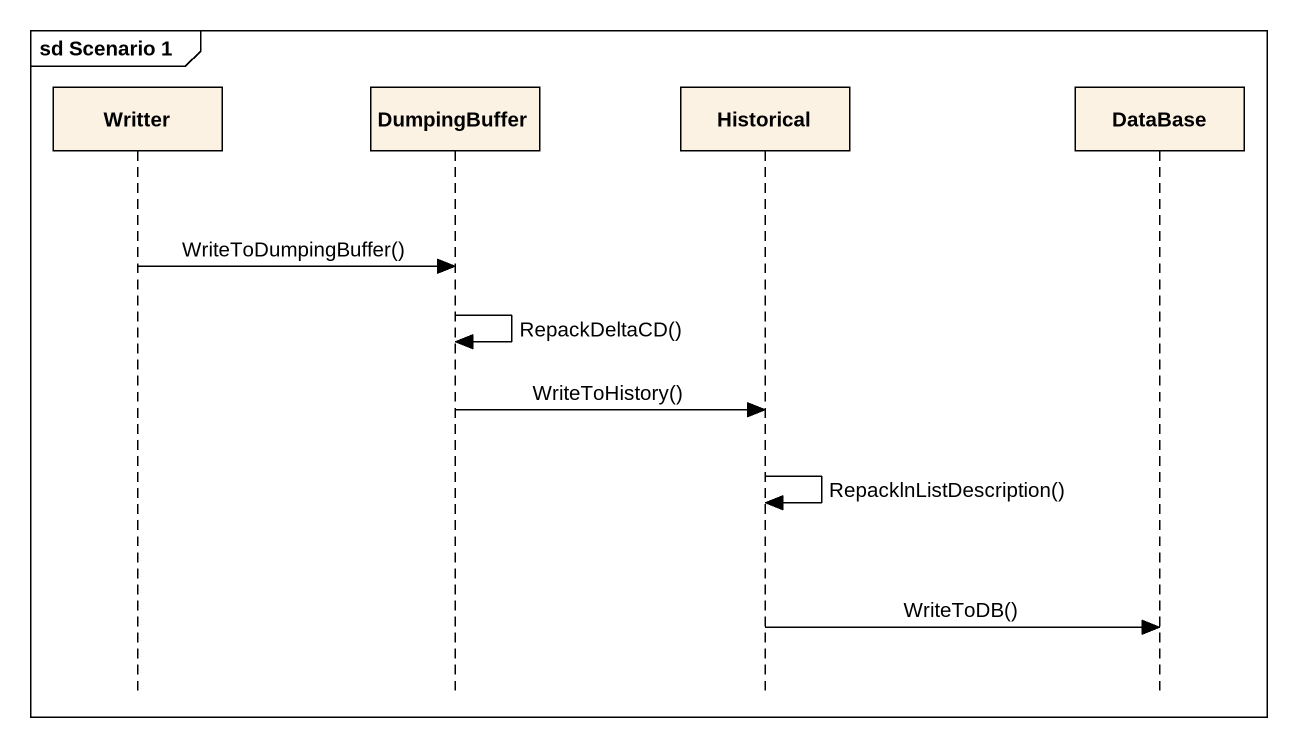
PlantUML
@startuml
mainframe sd Scenario 1
hide footbox
participant Writter
participant DumpingBuffer
participant Historical
participant "DataBase" as DataBase_

Writter -> DumpingBuffer : WriteToDumpingBuffer()
DumpingBuffer -> DumpingBuffer : RepackDeltaCD()
DumpingBuffer -> Historical : WriteToHistory()
Historical -> Historical : RepacklnListDescription()
Historical -> DataBase_ : WriteToDB()
@enduml
